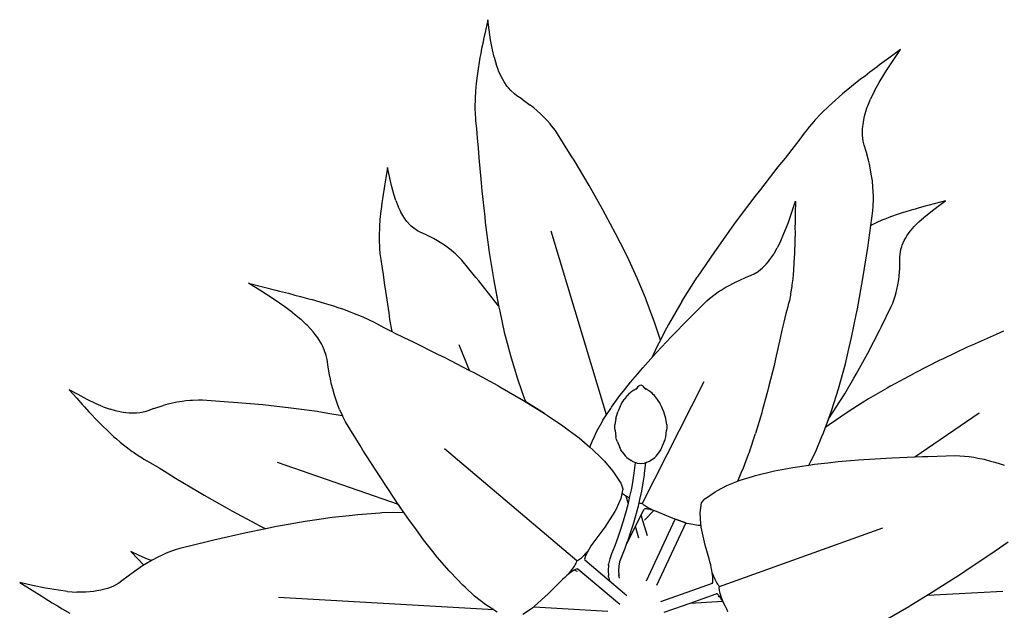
# Model space of a CAD drawing. Header units: metres. Extents: x 244.4 to 340.3, y -4.1 to 64.3.
# Drawn here: x 251.38 to 252.014, y 56.129 to 56.51 of the extents above; entities that cross this region are included whole.
import ezdxf

# ---------------------------------------------------------------- set-up
doc = ezdxf.new("R2010")
doc.units = ezdxf.units.M
doc.layers.add('Edges', color=7, linetype='Continuous')

msp = doc.modelspace()

# ---------------------------------------------------------------- linework, layer by layer
at = {"layer": 'Edges'}
for p, q in [((251.68188, 56.50962), (251.68034, 56.50248)), ((251.6827, 56.50319), (251.68188, 56.50962)), ((251.68034, 56.50248), (251.67909, 56.49702)), ((251.68363, 56.49669), (251.6827, 56.50319)), ((251.67879, 56.49524), (251.67783, 56.49103)), ((251.67909, 56.49702), (251.67879, 56.49524)), ((251.68481, 56.49021), (251.68363, 56.49669)), ((251.67733, 56.48796), (251.67672, 56.48518)), ((251.67783, 56.49103), (251.67733, 56.48796)), ((251.68587, 56.48558), (251.68481, 56.49021)), ((251.68587, 56.48558), (251.68721, 56.48095)), ((251.94753, 56.49047), (251.93993, 56.48477)), ((251.94277, 56.48345), (251.94753, 56.49047)), ((251.67576, 56.47947), (251.67491, 56.47347)), ((251.67601, 56.48069), (251.67576, 56.47947)), ((251.67672, 56.48518), (251.67601, 56.48069)), ((251.68844, 56.47753), (251.68721, 56.48095)), ((251.93229, 56.47908), (251.9278, 56.47586)), ((251.93408, 56.48055), (251.93229, 56.47908)), ((251.93993, 56.48477), (251.93408, 56.48055)), ((251.9381, 56.47636), (251.94277, 56.48345)), ((251.67491, 56.47347), (251.6743, 56.46861)), ((251.68874, 56.47671), (251.68844, 56.47753)), ((251.69044, 56.47295), (251.68874, 56.47671)), ((251.69124, 56.47149), (251.69044, 56.47295)), ((251.92472, 56.47336), (251.9218, 56.47125)), ((251.9278, 56.47586), (251.92472, 56.47336)), ((251.93372, 56.46917), (251.9381, 56.47636)), ((251.67414, 56.46636), (251.67383, 56.46343)), ((251.6743, 56.46861), (251.67414, 56.46636)), ((251.69232, 56.4696), (251.69124, 56.47149)), ((251.69437, 56.46661), (251.69232, 56.4696)), ((251.69505, 56.46579), (251.69437, 56.46661)), ((251.91608, 56.46669), (251.91026, 56.46182)), ((251.91734, 56.46762), (251.91608, 56.46669)), ((251.9218, 56.47125), (251.91734, 56.46762)), ((251.93082, 56.46391), (251.93372, 56.46917)), ((251.67383, 56.46343), (251.67365, 56.45937)), ((251.69656, 56.46407), (251.69505, 56.46579)), ((251.6989, 56.46191), (251.69656, 56.46407)), ((251.70055, 56.46066), (251.6989, 56.46191)), ((251.704, 56.45841), (251.70055, 56.46066)), ((251.91026, 56.46182), (251.90564, 56.45787)), ((251.93082, 56.46391), (251.92821, 56.45846)), ((251.67357, 56.45838), (251.6735, 56.45356)), ((251.67365, 56.45937), (251.67357, 56.45838)), ((251.704, 56.45841), (251.7091, 56.4547)), ((251.71151, 56.45278), (251.7091, 56.4547)), ((251.90362, 56.45594), (251.90091, 56.45353)), ((251.90564, 56.45787), (251.90362, 56.45594)), ((251.92613, 56.45323), (251.92652, 56.45424)), ((251.92652, 56.45424), (251.92821, 56.45846)), ((251.6735, 56.45356), (251.67354, 56.45256)), ((251.67354, 56.45256), (251.67361, 56.44896)), ((251.67361, 56.44896), (251.67385, 56.44596)), ((251.71329, 56.45121), (251.71151, 56.45278)), ((251.71602, 56.44879), (251.71329, 56.45121)), ((251.71847, 56.44632), (251.71602, 56.44879)), ((251.8965, 56.44919), (251.89248, 56.44495)), ((251.89738, 56.45002), (251.8965, 56.44919)), ((251.90091, 56.45353), (251.89738, 56.45002)), ((251.92417, 56.44635), (251.92462, 56.44836)), ((251.92462, 56.44836), (251.92613, 56.45323)), ((251.67385, 56.44596), (251.67394, 56.44452)), ((251.67394, 56.44452), (251.67448, 56.43957)), ((251.7201, 56.44465), (251.71847, 56.44632)), ((251.72196, 56.44255), (251.7201, 56.44465)), ((251.7229, 56.44137), (251.72196, 56.44255)), ((251.72529, 56.43831), (251.7229, 56.44137)), ((251.8917, 56.44403), (251.88885, 56.4408)), ((251.89248, 56.44495), (251.8917, 56.44403)), ((251.92313, 56.43933), (251.92363, 56.44374)), ((251.92363, 56.44374), (251.92417, 56.44635)), ((251.67448, 56.43957), (251.67506, 56.4333)), ((251.72678, 56.43612), (251.72529, 56.43831)), ((251.73557, 56.42195), (251.72678, 56.43612)), ((251.88557, 56.43664), (251.88208, 56.43191)), ((251.88664, 56.43796), (251.88557, 56.43664)), ((251.88885, 56.4408), (251.88664, 56.43796)), ((251.9231, 56.43803), (251.92313, 56.43933)), ((251.92314, 56.43524), (251.9231, 56.43803)), ((251.9236, 56.43137), (251.92314, 56.43524)), ((251.67506, 56.4333), (251.67555, 56.42716)), ((251.88208, 56.43191), (251.87763, 56.42609)), ((251.92417, 56.42889), (251.9236, 56.43137)), ((251.92564, 56.42406), (251.92417, 56.42889)), ((251.67555, 56.42716), (251.67597, 56.42077)), ((251.87763, 56.42609), (251.87323, 56.42056)), ((251.92685, 56.41921), (251.92564, 56.42406)), ((251.67597, 56.42077), (251.6775, 56.40453)), ((251.73732, 56.41921), (251.73557, 56.42195)), ((251.74707, 56.40287), (251.73732, 56.41921)), ((251.87323, 56.42056), (251.86861, 56.41496)), ((251.92752, 56.41662), (251.92685, 56.41921)), ((251.92828, 56.41298), (251.92752, 56.41662)), ((251.61729, 56.41448), (251.61618, 56.40781)), ((251.61847, 56.40873), (251.61729, 56.41448)), ((251.86861, 56.41496), (251.85731, 56.40035)), ((251.92872, 56.41017), (251.92828, 56.41298)), ((251.92941, 56.40586), (251.92872, 56.41017)), ((251.61618, 56.40781), (251.61525, 56.40273)), ((251.61974, 56.40297), (251.61847, 56.40873)), ((251.62126, 56.39727), (251.61974, 56.40297)), ((251.6775, 56.40453), (251.67792, 56.39936)), ((251.9298, 56.40177), (251.92941, 56.40586)), ((251.61435, 56.39717), (251.61401, 56.39435)), ((251.61506, 56.40108), (251.61435, 56.39717)), ((251.61525, 56.40273), (251.61506, 56.40108)), ((251.62254, 56.39325), (251.62126, 56.39727)), ((251.67792, 56.39936), (251.67981, 56.38263)), ((251.75598, 56.38722), (251.74707, 56.40287)), ((251.85731, 56.40035), (251.85369, 56.39582)), ((251.93004, 56.39905), (251.9298, 56.40177)), ((251.93016, 56.39578), (251.93004, 56.39905)), ((251.61356, 56.39178), (251.6131, 56.38766)), ((251.61401, 56.39435), (251.61356, 56.39178)), ((251.62254, 56.39325), (251.6241, 56.38927)), ((251.85369, 56.39582), (251.84246, 56.38074)), ((251.87754, 56.3857), (251.87992, 56.39274)), ((251.87992, 56.39274), (251.87974, 56.38458)), ((251.93004, 56.38957), (251.93014, 56.39402)), ((251.93014, 56.39402), (251.93016, 56.39578)), ((251.97008, 56.39123), (251.96506, 56.39001)), ((251.97662, 56.39294), (251.97008, 56.39123)), ((251.97186, 56.38952), (251.97662, 56.39294)), ((251.61291, 56.38653), (251.61239, 56.38107)), ((251.6131, 56.38766), (251.61291, 56.38653)), ((251.62549, 56.38636), (251.6241, 56.38927)), ((251.62583, 56.38567), (251.62549, 56.38636)), ((251.62768, 56.38253), (251.62583, 56.38567)), ((251.75764, 56.38406), (251.75598, 56.38722)), ((251.7641, 56.37206), (251.75764, 56.38406)), ((251.87511, 56.37875), (251.87754, 56.3857)), ((251.87974, 56.38458), (251.87973, 56.37845)), ((251.92843, 56.37724), (251.92975, 56.38657)), ((251.92975, 56.38657), (251.93004, 56.38957)), ((251.94933, 56.38553), (251.94412, 56.38377)), ((251.95043, 56.38582), (251.94933, 56.38553)), ((251.95438, 56.38708), (251.95043, 56.38582)), ((251.95691, 56.38772), (251.95438, 56.38708)), ((251.95962, 56.38857), (251.95691, 56.38772)), ((251.96348, 56.38951), (251.95962, 56.38857)), ((251.96254, 56.3823), (251.96712, 56.38601)), ((251.96506, 56.39001), (251.96348, 56.38951)), ((251.96712, 56.38601), (251.97186, 56.38952)), ((251.61239, 56.38107), (251.61203, 56.37666)), ((251.62854, 56.38132), (251.62768, 56.38253)), ((251.62969, 56.37977), (251.62854, 56.38132)), ((251.63186, 56.37738), (251.62969, 56.37977)), ((251.67981, 56.38263), (251.68018, 56.37908)), ((251.68018, 56.37908), (251.68254, 56.36153)), ((251.84246, 56.38074), (251.84006, 56.37762)), ((251.87251, 56.37201), (251.87511, 56.37875)), ((251.87973, 56.37845), (251.87961, 56.37647)), ((251.93149, 56.37875), (251.92843, 56.37724)), ((251.93231, 56.37908), (251.93149, 56.37875)), ((251.93561, 56.38058), (251.93231, 56.37908)), ((251.93808, 56.38152), (251.93561, 56.38058)), ((251.93995, 56.3823), (251.93808, 56.38152)), ((251.94412, 56.38377), (251.93995, 56.3823)), ((251.95939, 56.37948), (251.95639, 56.37644)), ((251.95939, 56.37948), (251.96254, 56.3823)), ((251.61199, 56.37463), (251.61183, 56.37199)), ((251.61183, 56.37199), (251.61185, 56.36837)), ((251.61203, 56.37666), (251.61199, 56.37463)), ((251.63256, 56.37673), (251.63186, 56.37738)), ((251.63413, 56.3754), (251.63256, 56.37673)), ((251.63653, 56.37378), (251.63413, 56.3754)), ((251.63821, 56.37289), (251.63653, 56.37378)), ((251.64171, 56.37134), (251.63821, 56.37289)), ((251.64507, 56.36964), (251.64171, 56.37134)), ((251.75818, 56.25523), (251.72268, 56.37357)), ((251.76722, 56.36574), (251.7641, 56.37206)), ((251.84006, 56.37762), (251.82877, 56.36176)), ((251.87049, 56.36733), (251.87251, 56.37201)), ((251.87964, 56.37182), (251.87947, 56.36847)), ((251.87961, 56.37647), (251.87964, 56.37182)), ((251.92709, 56.36781), (251.92843, 56.37724)), ((251.9517, 56.37041), (251.95381, 56.37339)), ((251.95381, 56.37339), (251.9543, 56.37398)), ((251.9543, 56.37398), (251.95639, 56.37644)), ((251.61185, 56.36837), (251.61182, 56.36748)), ((251.61182, 56.36748), (251.61198, 56.3632)), ((251.64688, 56.36873), (251.64507, 56.36964)), ((251.64933, 56.36734), (251.64688, 56.36873)), ((251.65115, 56.36619), (251.64933, 56.36734)), ((251.65394, 56.36442), (251.65115, 56.36619)), ((251.77144, 56.35738), (251.76722, 56.36574)), ((251.87049, 56.36733), (251.86823, 56.36278)), ((251.8795, 56.36547), (251.87927, 56.36066)), ((251.87947, 56.36847), (251.8795, 56.36547)), ((251.92665, 56.36418), (251.92709, 56.36781)), ((251.9487, 56.3645), (251.95001, 56.36745)), ((251.95001, 56.36745), (251.95095, 56.36914)), ((251.95095, 56.36914), (251.9517, 56.37041)), ((251.61198, 56.3632), (251.61206, 56.36232)), ((251.61206, 56.36232), (251.6123, 56.35916)), ((251.6123, 56.35916), (251.61268, 56.35655)), ((251.65644, 56.36259), (251.65394, 56.36442)), ((251.65811, 56.36134), (251.65644, 56.36259)), ((251.66002, 56.35975), (251.65811, 56.36134)), ((251.661, 56.35885), (251.66002, 56.35975)), ((251.66346, 56.35651), (251.661, 56.35885)), ((251.68254, 56.36153), (251.68275, 56.35987)), ((251.68275, 56.35987), (251.68565, 56.34171)), ((251.8277, 56.3603), (251.81659, 56.34381)), ((251.82877, 56.36176), (251.8277, 56.3603)), ((251.86351, 56.35522), (251.86588, 56.3587)), ((251.86588, 56.3587), (251.86633, 56.35947)), ((251.86633, 56.35947), (251.86823, 56.36278)), ((251.87928, 56.35936), (251.87893, 56.35308)), ((251.87927, 56.36066), (251.87928, 56.35936)), ((251.92333, 56.3431), (251.92665, 56.36418)), ((251.9472, 56.35686), (251.94733, 56.35877)), ((251.94733, 56.35877), (251.94783, 56.36162)), ((251.94783, 56.36162), (251.9484, 56.36359)), ((251.9484, 56.36359), (251.9487, 56.3645)), ((251.61268, 56.35655), (251.61283, 56.3553)), ((251.61283, 56.3553), (251.61358, 56.35101)), ((251.66501, 56.3548), (251.66346, 56.35651)), ((251.67419, 56.34367), (251.66501, 56.3548)), ((251.77578, 56.3479), (251.77144, 56.35738)), ((251.86105, 56.35223), (251.86245, 56.35389)), ((251.86245, 56.35389), (251.86351, 56.35522)), ((251.87893, 56.35308), (251.87863, 56.3481)), ((251.94703, 56.34928), (251.94721, 56.35304)), ((251.94721, 56.35304), (251.9472, 56.35686)), ((251.61358, 56.35101), (251.61442, 56.34561)), ((251.77801, 56.34314), (251.77578, 56.3479)), ((251.85329, 56.34596), (251.85593, 56.34761)), ((251.85593, 56.34761), (251.8577, 56.34898)), ((251.8577, 56.34898), (251.85851, 56.34966)), ((251.85851, 56.34966), (251.86105, 56.35223)), ((251.87863, 56.3481), (251.87837, 56.34582)), ((251.94668, 56.34445), (251.94694, 56.34725)), ((251.94694, 56.34725), (251.94703, 56.34928)), ((251.53572, 56.335), (251.52771, 56.34)), ((251.52771, 56.34), (251.53774, 56.33739)), ((251.61442, 56.34561), (251.61516, 56.34033)), ((251.61516, 56.34033), (251.61583, 56.33484)), ((251.67602, 56.34153), (251.67419, 56.34367)), ((251.68621, 56.3287), (251.67602, 56.34153)), ((251.68565, 56.34171), (251.68886, 56.32465)), ((251.68565, 56.34171), (251.68872, 56.3254)), ((251.78328, 56.33056), (251.77801, 56.34314)), ((251.80675, 56.3282), (251.81659, 56.34381)), ((251.83765, 56.33882), (251.8396, 56.33989)), ((251.8396, 56.33989), (251.84222, 56.34118)), ((251.84222, 56.34118), (251.84414, 56.34201)), ((251.84414, 56.34201), (251.84774, 56.34363)), ((251.84774, 56.34363), (251.85146, 56.34508)), ((251.85146, 56.34508), (251.85329, 56.34596)), ((251.87815, 56.34288), (251.87762, 56.33887)), ((251.87837, 56.34582), (251.87815, 56.34288)), ((251.91985, 56.32352), (251.92333, 56.3431)), ((251.94589, 56.33905), (251.94637, 56.34232)), ((251.94637, 56.34232), (251.94668, 56.34445)), ((251.54359, 56.32997), (251.53572, 56.335)), ((251.53774, 56.33739), (251.54532, 56.33559)), ((251.54532, 56.33559), (251.54773, 56.33487)), ((251.54773, 56.33487), (251.55348, 56.33355)), ((251.55348, 56.33355), (251.55757, 56.33236)), ((251.61583, 56.33484), (251.61798, 56.32096)), ((251.82818, 56.33302), (251.83022, 56.33444)), ((251.83022, 56.33444), (251.83199, 56.33554)), ((251.83199, 56.33554), (251.83468, 56.33722)), ((251.83468, 56.33722), (251.83765, 56.33882)), ((251.87753, 56.33791), (251.87681, 56.33327)), ((251.87762, 56.33887), (251.87753, 56.33791)), ((251.94411, 56.33159), (251.94479, 56.33399)), ((251.94479, 56.33399), (251.94524, 56.33601)), ((251.94524, 56.33601), (251.94589, 56.33905)), ((251.55117, 56.32478), (251.54359, 56.32997)), ((251.55757, 56.33236), (251.5613, 56.33151)), ((251.5613, 56.33151), (251.56717, 56.32982)), ((251.56717, 56.32982), (251.56878, 56.32945)), ((251.56878, 56.32945), (251.57644, 56.32719)), ((251.57644, 56.32719), (251.58251, 56.32536)), ((251.68872, 56.3254), (251.68621, 56.3287)), ((251.7838, 56.32934), (251.78328, 56.33056)), ((251.78878, 56.3161), (251.7838, 56.32934)), ((251.80675, 56.3282), (251.80532, 56.3257)), ((251.81293, 56.31869), (251.82286, 56.32865)), ((251.82286, 56.32865), (251.82452, 56.33016)), ((251.82452, 56.33016), (251.82818, 56.33302)), ((251.87599, 56.32896), (251.87529, 56.3262)), ((251.87661, 56.33232), (251.87599, 56.32896)), ((251.87681, 56.33327), (251.87661, 56.33232)), ((251.94163, 56.32502), (251.94256, 56.32712)), ((251.94256, 56.32712), (251.94369, 56.33033)), ((251.94369, 56.33033), (251.94411, 56.33159)), ((251.55636, 56.32093), (251.55117, 56.32478)), ((251.55636, 56.32093), (251.56133, 56.3168)), ((251.58251, 56.32536), (251.58525, 56.32437)), ((251.58525, 56.32437), (251.58881, 56.32325)), ((251.58881, 56.32325), (251.59362, 56.32142)), ((251.59362, 56.32142), (251.59478, 56.32103)), ((251.59478, 56.32103), (251.60031, 56.31879)), ((251.61798, 56.32096), (251.6186, 56.31655)), ((251.68886, 56.32465), (251.68945, 56.322)), ((251.68945, 56.322), (251.69242, 56.30856)), ((251.80532, 56.3257), (251.79812, 56.31332)), ((251.875, 56.3249), (251.87379, 56.32049)), ((251.87529, 56.3262), (251.875, 56.3249)), ((251.91901, 56.31968), (251.91985, 56.32352)), ((251.93522, 56.31209), (251.94163, 56.32502)), ((251.56486, 56.31349), (251.56133, 56.3168)), ((251.60031, 56.31879), (251.60142, 56.31826)), ((251.60142, 56.31826), (251.60539, 56.31651)), ((251.60539, 56.31651), (251.6086, 56.31484)), ((251.6086, 56.31484), (251.61012, 56.3141)), ((251.6186, 56.31655), (251.61996, 56.30885)), ((251.78955, 56.31374), (251.78878, 56.3161)), ((251.80014, 56.30571), (251.811, 56.31685)), ((251.811, 56.31685), (251.81293, 56.31869)), ((251.87241, 56.31503), (251.87123, 56.30983)), ((251.87379, 56.32049), (251.87241, 56.31503)), ((251.91609, 56.30516), (251.91901, 56.31968)), ((251.56568, 56.31271), (251.56486, 56.31349)), ((251.56928, 56.30875), (251.56568, 56.31271)), ((251.57062, 56.30706), (251.56928, 56.30875)), ((251.61012, 56.3141), (251.61522, 56.31131)), ((251.61522, 56.31131), (251.61996, 56.30885)), ((251.61996, 56.30885), (251.62156, 56.30801)), ((251.62156, 56.30801), (251.62764, 56.30504)), ((251.69242, 56.30856), (251.69369, 56.30368)), ((251.79293, 56.30344), (251.78955, 56.31374)), ((251.79569, 56.30868), (251.79293, 56.30344)), ((251.79812, 56.31332), (251.79569, 56.30868)), ((251.87123, 56.30983), (251.87016, 56.30456)), ((251.92646, 56.295), (251.93402, 56.30955)), ((251.93402, 56.30955), (251.93522, 56.31209)), ((252.01393, 56.30903), (252.00913, 56.30705)), ((251.57227, 56.30484), (251.57062, 56.30706)), ((251.5747, 56.30095), (251.57227, 56.30484)), ((251.62764, 56.30504), (251.63384, 56.30218)), ((251.63384, 56.30218), (251.64936, 56.29439)), ((251.69369, 56.30368), (251.69635, 56.29342)), ((251.79038, 56.29539), (251.80014, 56.30571)), ((251.79293, 56.30344), (251.79067, 56.29913)), ((251.87016, 56.30456), (251.867, 56.29126)), ((251.91427, 56.29775), (251.91609, 56.30516)), ((252.00913, 56.30705), (251.99377, 56.30016)), ((251.5753, 56.29975), (251.5747, 56.30095)), ((251.57648, 56.29717), (251.5753, 56.29975)), ((251.57774, 56.29342), (251.57648, 56.29717)), ((251.67006, 56.28384), (251.66342, 56.30025)), ((251.79067, 56.29913), (251.78733, 56.29194)), ((251.78855, 56.29327), (251.79038, 56.29539)), ((251.91203, 56.28801), (251.91427, 56.29775)), ((251.99049, 56.29873), (251.97449, 56.29114)), ((251.99377, 56.30016), (251.99049, 56.29873)), ((251.5783, 56.2909), (251.57774, 56.29342)), ((251.57901, 56.28588), (251.5783, 56.2909)), ((251.64936, 56.29439), (251.6542, 56.29209)), ((251.6542, 56.29209), (251.66959, 56.28407)), ((251.69635, 56.29342), (251.70064, 56.2792)), ((251.78159, 56.28563), (251.78855, 56.29327)), ((251.867, 56.29126), (251.86612, 56.28713)), ((251.91906, 56.28149), (251.92646, 56.295)), ((251.97298, 56.29044), (251.95656, 56.28216)), ((251.97449, 56.29114), (251.97298, 56.29044)), ((251.57996, 56.28095), (251.57901, 56.28588)), ((251.66959, 56.28407), (251.67006, 56.28384)), ((251.67006, 56.28384), (251.67278, 56.28249)), ((251.77821, 56.28154), (251.78159, 56.28563)), ((251.86612, 56.28713), (251.86276, 56.27389)), ((251.90906, 56.27733), (251.91203, 56.28801)), ((251.58043, 56.27834), (251.57996, 56.28095)), ((251.58125, 56.27473), (251.58043, 56.27834)), ((251.67278, 56.28249), (251.68822, 56.27406)), ((251.70064, 56.2792), (251.70378, 56.27022)), ((251.76915, 56.27049), (251.77376, 56.27641)), ((251.77376, 56.27641), (251.77821, 56.28154)), ((251.78131, 56.19833), (251.8211, 56.27676)), ((251.90765, 56.27202), (251.90906, 56.27733)), ((251.91167, 56.26887), (251.91749, 56.27888)), ((251.91749, 56.27888), (251.91906, 56.28149)), ((251.94128, 56.27392), (251.95656, 56.28216)), ((251.41797, 56.26829), (251.41228, 56.2714)), ((251.41228, 56.2714), (251.41716, 56.26596)), ((251.582, 56.272), (251.58125, 56.27473)), ((251.58311, 56.26787), (251.582, 56.272)), ((251.68822, 56.27406), (251.68964, 56.27332)), ((251.68964, 56.27332), (251.70483, 56.26455)), ((251.70378, 56.27022), (251.70531, 56.2659)), ((251.76687, 56.26769), (251.76915, 56.27049)), ((251.77579, 56.27122), (251.7739, 56.26981)), ((251.77579, 56.27122), (251.77641, 56.27161)), ((251.77641, 56.27161), (251.77709, 56.27191)), ((251.77703, 56.27169), (251.77754, 56.27212)), ((251.77709, 56.27191), (251.77754, 56.27212)), ((251.77754, 56.27212), (251.77756, 56.27213)), ((251.77756, 56.27213), (251.7776, 56.27217)), ((251.7776, 56.27217), (251.77812, 56.27271)), ((251.77773, 56.27222), (251.7776, 56.27217)), ((251.77773, 56.27222), (251.77762, 56.27208)), ((251.77777, 56.27227), (251.77773, 56.27222)), ((251.77812, 56.27271), (251.77777, 56.27227)), ((251.778, 56.27242), (251.77777, 56.27227)), ((251.77812, 56.27271), (251.77819, 56.2728)), ((251.77819, 56.2728), (251.77869, 56.27356)), ((251.77858, 56.2733), (251.77819, 56.2728)), ((251.77869, 56.27356), (251.779, 56.27395)), ((251.779, 56.27395), (251.77939, 56.27424)), ((251.77939, 56.27424), (251.77985, 56.27443)), ((251.77985, 56.27443), (251.78034, 56.27449)), ((251.78034, 56.27449), (251.78084, 56.27443)), ((251.78084, 56.27443), (251.7813, 56.27424)), ((251.7813, 56.27424), (251.78169, 56.27395)), ((251.78169, 56.27395), (251.782, 56.27356)), ((251.7825, 56.2728), (251.782, 56.27356)), ((251.78257, 56.27271), (251.7825, 56.2728)), ((251.78309, 56.27217), (251.78257, 56.27271)), ((251.78292, 56.27227), (251.78257, 56.27271)), ((251.78292, 56.27227), (251.78269, 56.27242)), ((251.78296, 56.27222), (251.78292, 56.27227)), ((251.78307, 56.27208), (251.78296, 56.27222)), ((251.78309, 56.27217), (251.78296, 56.27222)), ((251.78313, 56.27213), (251.78309, 56.27217)), ((251.78315, 56.27212), (251.78313, 56.27213)), ((251.7836, 56.27191), (251.78315, 56.27212)), ((251.78366, 56.27169), (251.78315, 56.27212)), ((251.78428, 56.27161), (251.7836, 56.27191)), ((251.7849, 56.27122), (251.78428, 56.27161)), ((251.78679, 56.26981), (251.7849, 56.27122)), ((251.86213, 56.27116), (251.85847, 56.2578)), ((251.86276, 56.27389), (251.86213, 56.27116)), ((251.90335, 56.25848), (251.90765, 56.27202)), ((251.93893, 56.27254), (251.92704, 56.26563)), ((251.94128, 56.27392), (251.93893, 56.27254)), ((251.41716, 56.26596), (251.42085, 56.26175)), ((251.42378, 56.26524), (251.41797, 56.26829)), ((251.42972, 56.26239), (251.42378, 56.26524)), ((251.48501, 56.26393), (251.48158, 56.26339)), ((251.48732, 56.26426), (251.48501, 56.26393)), ((251.49011, 56.26454), (251.48732, 56.26426)), ((251.49162, 56.26461), (251.49011, 56.26454)), ((251.4955, 56.26475), (251.49162, 56.26461)), ((251.49815, 56.26467), (251.4955, 56.26475)), ((251.51478, 56.26348), (251.49815, 56.26467)), ((251.58441, 56.26405), (251.58311, 56.26787)), ((251.58525, 56.26155), (251.58441, 56.26405)), ((251.70483, 56.26455), (251.71829, 56.25621)), ((251.70531, 56.2659), (251.70619, 56.2637)), ((251.71829, 56.25621), (251.70619, 56.2637)), ((251.76143, 56.26013), (251.76687, 56.26769)), ((251.76819, 56.26305), (251.76889, 56.26413)), ((251.76889, 56.26413), (251.76966, 56.26516)), ((251.77162, 56.26765), (251.76966, 56.26516)), ((251.77162, 56.26765), (251.77232, 56.26844)), ((251.77232, 56.26844), (251.77307, 56.26916)), ((251.77307, 56.26916), (251.7739, 56.26981)), ((251.78761, 56.26916), (251.78679, 56.26981)), ((251.78837, 56.26844), (251.78761, 56.26916)), ((251.78907, 56.26765), (251.78837, 56.26844)), ((251.79103, 56.26516), (251.78907, 56.26765)), ((251.7918, 56.26413), (251.79103, 56.26516)), ((251.7925, 56.26305), (251.7918, 56.26413)), ((251.90427, 56.25712), (251.90845, 56.26384)), ((251.90845, 56.26384), (251.91167, 56.26887)), ((251.92704, 56.26563), (251.92278, 56.26293)), ((251.42085, 56.26175), (251.42212, 56.26047)), ((251.42212, 56.26047), (251.42497, 56.25722)), ((251.43409, 56.26053), (251.42972, 56.26239)), ((251.43409, 56.26053), (251.43862, 56.25891)), ((251.44212, 56.2579), (251.43862, 56.25891)), ((251.44296, 56.25766), (251.44212, 56.2579)), ((251.447, 56.25683), (251.44296, 56.25766)), ((251.46289, 56.25782), (251.46091, 56.2572)), ((251.46674, 56.25929), (251.46289, 56.25782)), ((251.46674, 56.25929), (251.47273, 56.26125)), ((251.4757, 56.26207), (251.47273, 56.26125)), ((251.47801, 56.26259), (251.4757, 56.26207)), ((251.48158, 56.26339), (251.47801, 56.26259)), ((251.51803, 56.2633), (251.51478, 56.26348)), ((251.53698, 56.26161), (251.51803, 56.2633)), ((251.55488, 56.25965), (251.53698, 56.26161)), ((251.55841, 56.25914), (251.55488, 56.25965)), ((251.57192, 56.25734), (251.55841, 56.25914)), ((251.57887, 56.25616), (251.57192, 56.25734)), ((251.58641, 56.25861), (251.58525, 56.26155)), ((251.58641, 56.25861), (251.58822, 56.25466)), ((251.75597, 56.25182), (251.76092, 56.25944)), ((251.76092, 56.25944), (251.76143, 56.26013)), ((251.76704, 56.26074), (251.76551, 56.25713)), ((251.76704, 56.26074), (251.76758, 56.26192)), ((251.76758, 56.26192), (251.76819, 56.26305)), ((251.79311, 56.26192), (251.7925, 56.26305)), ((251.79365, 56.26074), (251.79311, 56.26192)), ((251.79518, 56.25713), (251.79365, 56.26074)), ((251.85847, 56.2578), (251.85816, 56.25658)), ((251.90295, 56.25718), (251.90335, 56.25848)), ((251.92278, 56.26293), (251.91381, 56.25729)), ((251.42497, 56.25722), (251.42715, 56.25501)), ((251.42715, 56.25501), (251.42905, 56.25289)), ((251.42905, 56.25289), (251.43227, 56.24968)), ((251.44865, 56.25662), (251.447, 56.25683)), ((251.45082, 56.25638), (251.44865, 56.25662)), ((251.45445, 56.2563), (251.45082, 56.25638)), ((251.4555, 56.25636), (251.45445, 56.2563)), ((251.45778, 56.25658), (251.4555, 56.25636)), ((251.46091, 56.2572), (251.45778, 56.25658)), ((251.58812, 56.25468), (251.57887, 56.25616)), ((251.58822, 56.25466), (251.58812, 56.25468)), ((251.58887, 56.25324), (251.58822, 56.25466)), ((251.59026, 56.25075), (251.58887, 56.25324)), ((251.71829, 56.25621), (251.72033, 56.25481)), ((251.72033, 56.25481), (251.73019, 56.24816)), ((251.75519, 56.25043), (251.75597, 56.25182)), ((251.76426, 56.25301), (251.76369, 56.2488)), ((251.76426, 56.25301), (251.76458, 56.25441)), ((251.76458, 56.25441), (251.765, 56.25578)), ((251.765, 56.25578), (251.76551, 56.25713)), ((251.79569, 56.25578), (251.79518, 56.25713)), ((251.79611, 56.25441), (251.79569, 56.25578)), ((251.79643, 56.25301), (251.79611, 56.25441)), ((251.797, 56.2488), (251.79643, 56.25301)), ((251.85816, 56.25658), (251.85419, 56.24335)), ((251.89799, 56.24365), (251.90295, 56.25718)), ((251.89927, 56.24714), (251.9014, 56.25296)), ((251.9014, 56.25296), (251.90295, 56.25718)), ((251.9014, 56.25296), (251.90427, 56.25712)), ((251.91381, 56.25729), (251.90157, 56.24887)), ((251.9568, 56.22824), (251.99817, 56.25657)), ((251.43227, 56.24968), (251.43312, 56.24876)), ((251.43312, 56.24876), (251.43748, 56.24456)), ((251.59966, 56.23558), (251.59026, 56.25075)), ((251.73019, 56.24816), (251.73366, 56.24554)), ((251.73366, 56.24554), (251.74058, 56.24038)), ((251.75044, 56.24141), (251.75198, 56.24473)), ((251.75198, 56.24473), (251.75519, 56.25043)), ((251.76361, 56.24704), (251.76369, 56.2488)), ((251.76376, 56.24528), (251.76361, 56.24704)), ((251.76376, 56.24528), (251.76432, 56.2411)), ((251.79637, 56.2411), (251.79693, 56.24528)), ((251.79708, 56.24704), (251.79693, 56.24528)), ((251.797, 56.2488), (251.79708, 56.24704)), ((251.90157, 56.24887), (251.89927, 56.24714)), ((251.43748, 56.24456), (251.44105, 56.24121)), ((251.44105, 56.24121), (251.44278, 56.23976)), ((251.44278, 56.23976), (251.44498, 56.23779)), ((251.74058, 56.24038), (251.74761, 56.23439)), ((251.7489, 56.23805), (251.75044, 56.24141)), ((251.76467, 56.23943), (251.76432, 56.2411)), ((251.76523, 56.23783), (251.76467, 56.23943)), ((251.79546, 56.23783), (251.79602, 56.23943)), ((251.79602, 56.23943), (251.79637, 56.2411)), ((251.85024, 56.23152), (251.85419, 56.24335)), ((251.89273, 56.23133), (251.89699, 56.24132)), ((251.89699, 56.24132), (251.89799, 56.24365)), ((251.44498, 56.23779), (251.44816, 56.23526)), ((251.44816, 56.23526), (251.44892, 56.23463)), ((251.44892, 56.23463), (251.45278, 56.23174)), ((251.60137, 56.23264), (251.59966, 56.23558)), ((251.61197, 56.21597), (251.60137, 56.23264)), ((251.73918, 56.16132), (251.65387, 56.23341)), ((251.74761, 56.23439), (251.7489, 56.23805)), ((251.74761, 56.23439), (251.74947, 56.23281)), ((251.74947, 56.23281), (251.75464, 56.22773)), ((251.76523, 56.23783), (251.76679, 56.23415)), ((251.76748, 56.23279), (251.76679, 56.23415)), ((251.76836, 56.23155), (251.76748, 56.23279)), ((251.79233, 56.23155), (251.79321, 56.23279)), ((251.79321, 56.23279), (251.79389, 56.23415)), ((251.79389, 56.23415), (251.79546, 56.23783)), ((251.45278, 56.23174), (251.45361, 56.23118)), ((251.45361, 56.23118), (251.45657, 56.22913)), ((251.45657, 56.22913), (251.45914, 56.22757)), ((251.45914, 56.22757), (251.46036, 56.2268)), ((251.46036, 56.2268), (251.46468, 56.22432)), ((251.75464, 56.22773), (251.75691, 56.22545)), ((251.76836, 56.23155), (251.77056, 56.22875)), ((251.77142, 56.22787), (251.77056, 56.22875)), ((251.77142, 56.22787), (251.77404, 56.22592)), ((251.77476, 56.22542), (251.77404, 56.22592)), ((251.78593, 56.22542), (251.78665, 56.22592)), ((251.78665, 56.22592), (251.78926, 56.22787)), ((251.78926, 56.22787), (251.79013, 56.22875)), ((251.79013, 56.22875), (251.79233, 56.23155)), ((251.84953, 56.22971), (251.84623, 56.22095)), ((251.85024, 56.23152), (251.84953, 56.22971)), ((251.88854, 56.22296), (251.89002, 56.2259)), ((251.89002, 56.2259), (251.89273, 56.23133)), ((251.90737, 56.22521), (251.92045, 56.22622)), ((251.92045, 56.22622), (251.92399, 56.22657)), ((251.92399, 56.22657), (251.942, 56.22761)), ((251.942, 56.22761), (251.9568, 56.22824)), ((251.9568, 56.22824), (251.96174, 56.22845)), ((251.96174, 56.22845), (251.96513, 56.22847)), ((251.96513, 56.22847), (251.98298, 56.22903)), ((251.98298, 56.22903), (251.98583, 56.22898)), ((251.98583, 56.22898), (251.99171, 56.22843)), ((251.99171, 56.22843), (251.99483, 56.22797)), ((251.99483, 56.22797), (251.99742, 56.22744)), ((251.99742, 56.22744), (252.00137, 56.22666)), ((252.00137, 56.22666), (252.00551, 56.22555)), ((251.46468, 56.22432), (251.4701, 56.22112)), ((251.4701, 56.22112), (251.47536, 56.21792)), ((251.62426, 56.19756), (251.54641, 56.22467)), ((251.75691, 56.22545), (251.7622, 56.21919)), ((251.77476, 56.22542), (251.77667, 56.22465)), ((251.77651, 56.22292), (251.77586, 56.21763)), ((251.77667, 56.22465), (251.77651, 56.22292)), ((251.77669, 56.22485), (251.77667, 56.22465)), ((251.77667, 56.22465), (251.77745, 56.22433)), ((251.77788, 56.22419), (251.77745, 56.22433)), ((251.77788, 56.22419), (251.78034, 56.22387)), ((251.78034, 56.22387), (251.78281, 56.22419)), ((251.78318, 56.22286), (251.78253, 56.21756)), ((251.78281, 56.22419), (251.78324, 56.22433)), ((251.78332, 56.22436), (251.78318, 56.22286)), ((251.78324, 56.22433), (251.78593, 56.22542)), ((251.84623, 56.22095), (251.84484, 56.21781)), ((251.86652, 56.2192), (251.87814, 56.22145)), ((251.87814, 56.22145), (251.88268, 56.22205)), ((251.88268, 56.22205), (251.88854, 56.22296)), ((251.88854, 56.22296), (251.8921, 56.22351)), ((251.8921, 56.22351), (251.90068, 56.22438)), ((251.90068, 56.22438), (251.90737, 56.22521)), ((252.00551, 56.22555), (252.00825, 56.22484)), ((252.00825, 56.22484), (252.01178, 56.22375)), ((252.01178, 56.22375), (252.01428, 56.22284)), ((251.47536, 56.21792), (251.48078, 56.21451)), ((251.48078, 56.21451), (251.49484, 56.20623)), ((251.62187, 56.2009), (251.61197, 56.21597)), ((251.7622, 56.21919), (251.76328, 56.21772)), ((251.76328, 56.21772), (251.76745, 56.21131)), ((251.77518, 56.21319), (251.77424, 56.20791)), ((251.77586, 56.21763), (251.77518, 56.21319)), ((251.78241, 56.21672), (251.78162, 56.21142)), ((251.78253, 56.21756), (251.78241, 56.21672)), ((251.84006, 56.21147), (251.84438, 56.21319)), ((251.84484, 56.21781), (251.84251, 56.21245)), ((251.84438, 56.21319), (251.85231, 56.21567)), ((251.85231, 56.21567), (251.85424, 56.21628)), ((251.85424, 56.21628), (251.86545, 56.21901)), ((251.86545, 56.21901), (251.86652, 56.2192)), ((251.76745, 56.21131), (251.76768, 56.2108)), ((251.76768, 56.2108), (251.76875, 56.2077)), ((251.76875, 56.2077), (251.76811, 56.20471)), ((251.77424, 56.20791), (251.77315, 56.20264)), ((251.78162, 56.21142), (251.78067, 56.20613)), ((251.82822, 56.2058), (251.82979, 56.20666)), ((251.82979, 56.20666), (251.83571, 56.2097)), ((251.83571, 56.2097), (251.84006, 56.21147)), ((251.49484, 56.20623), (251.49927, 56.20354)), ((251.49927, 56.20354), (251.51394, 56.19526)), ((251.62395, 56.19801), (251.62187, 56.2009)), ((251.76741, 56.20145), (251.76436, 56.19465)), ((251.76811, 56.20471), (251.76741, 56.20145)), ((251.76921, 56.20403), (251.76811, 56.20471)), ((251.77049, 56.20321), (251.76921, 56.20403)), ((251.7717, 56.2024), (251.77049, 56.20321)), ((251.77227, 56.19852), (251.77095, 56.2029)), ((251.7728, 56.20162), (251.7717, 56.2024)), ((251.77315, 56.20264), (251.77191, 56.19736)), ((251.7729, 56.20155), (251.7728, 56.20162)), ((251.77297, 56.2015), (251.7729, 56.20155)), ((251.77322, 56.20131), (251.77309, 56.20141)), ((251.77958, 56.20084), (251.7791, 56.19867)), ((251.78067, 56.20613), (251.77958, 56.20084)), ((251.8195, 56.19858), (251.82159, 56.20111)), ((251.82159, 56.20111), (251.82198, 56.20152)), ((251.82198, 56.20152), (251.82822, 56.2058)), ((251.51394, 56.19526), (251.51703, 56.19347)), ((251.63136, 56.18718), (251.62395, 56.19801)), ((251.62771, 56.19251), (251.62426, 56.19756)), ((251.76436, 56.19465), (251.7635, 56.193)), ((251.77191, 56.19736), (251.77053, 56.19209)), ((251.77127, 56.17237), (251.78249, 56.19446)), ((251.77834, 56.19555), (251.77695, 56.19026)), ((251.7791, 56.19867), (251.77834, 56.19555)), ((251.77869, 56.19658), (251.77871, 56.19653)), ((251.77894, 56.19873), (251.7791, 56.19867)), ((251.7791, 56.19867), (251.77969, 56.19851)), ((251.77969, 56.19851), (251.78021, 56.19839)), ((251.78021, 56.19839), (251.78065, 56.19832)), ((251.78065, 56.19832), (251.78102, 56.1983)), ((251.78102, 56.1983), (251.78131, 56.19833)), ((251.78136, 56.19813), (251.78131, 56.19833)), ((251.78153, 56.19787), (251.78136, 56.19813)), ((251.78181, 56.19756), (251.78153, 56.19787)), ((251.78221, 56.19721), (251.78181, 56.19756)), ((251.78271, 56.19683), (251.78221, 56.19721)), ((251.78249, 56.19446), (251.78258, 56.19454)), ((251.78295, 56.19471), (251.78258, 56.19454)), ((251.78329, 56.19642), (251.78271, 56.19683)), ((251.78345, 56.19477), (251.78295, 56.19471)), ((251.78396, 56.19598), (251.78329, 56.19642)), ((251.7841, 56.19475), (251.78345, 56.19477)), ((251.78469, 56.19554), (251.78396, 56.19598)), ((251.78488, 56.19465), (251.7841, 56.19475)), ((251.78547, 56.1951), (251.78469, 56.19554)), ((251.78578, 56.19447), (251.78488, 56.19465)), ((251.78628, 56.19467), (251.78547, 56.1951)), ((251.7868, 56.19421), (251.78578, 56.19447)), ((251.78711, 56.19426), (251.78628, 56.19467)), ((251.78793, 56.19388), (251.7868, 56.19421)), ((251.78793, 56.19388), (251.78711, 56.19426)), ((251.81858, 56.19226), (251.8195, 56.19858)), ((251.51703, 56.19347), (251.53263, 56.1851)), ((251.57173, 56.18764), (251.56417, 56.18659)), ((251.58161, 56.18916), (251.57173, 56.18764)), ((251.59264, 56.19035), (251.58161, 56.18916)), ((251.59808, 56.19101), (251.59264, 56.19035)), ((251.61226, 56.19201), (251.59808, 56.19101)), ((251.61362, 56.19213), (251.61226, 56.19201)), ((251.62771, 56.19251), (251.61362, 56.19213)), ((251.7635, 56.193), (251.75714, 56.18308)), ((251.77053, 56.19209), (251.769, 56.18682)), ((251.77695, 56.19026), (251.77542, 56.18498)), ((251.7805, 56.19054), (251.78086, 56.18934)), ((251.78086, 56.18934), (251.78439, 56.17759)), ((251.78867, 56.19363), (251.78278, 56.1875)), ((251.78408, 56.14838), (251.80255, 56.18804)), ((251.78915, 56.19347), (251.78793, 56.19388)), ((251.79046, 56.19299), (251.78915, 56.19347)), ((251.79184, 56.19246), (251.79046, 56.19299)), ((251.80123, 56.18851), (251.79184, 56.19246)), ((251.80999, 56.18543), (251.80123, 56.18851)), ((251.80929, 56.18567), (251.80255, 56.18804)), ((251.81907, 56.18482), (251.81858, 56.19226)), ((251.53886, 56.18188), (251.52625, 56.17929)), ((251.53263, 56.1851), (251.53409, 56.18429)), ((251.53409, 56.18429), (251.53886, 56.18188)), ((251.54573, 56.1833), (251.53886, 56.18188)), ((251.54961, 56.18394), (251.54573, 56.1833)), ((251.56417, 56.18659), (251.54961, 56.18394)), ((251.63543, 56.1818), (251.63136, 56.18718)), ((251.64047, 56.17481), (251.63543, 56.1818)), ((251.75714, 56.18308), (251.74952, 56.17262)), ((251.76732, 56.18156), (251.7655, 56.1763)), ((251.769, 56.18682), (251.76732, 56.18156)), ((251.77542, 56.18498), (251.77374, 56.1797)), ((251.77904, 56.17598), (251.77683, 56.18332)), ((251.80929, 56.18567), (251.7905, 56.14538)), ((251.8114, 56.18507), (251.80999, 56.18543)), ((251.81717, 56.18397), (251.8114, 56.18507)), ((251.81917, 56.18401), (251.81717, 56.18397)), ((251.81917, 56.18401), (251.81907, 56.18482)), ((251.8193, 56.18298), (251.81917, 56.18401)), ((251.82181, 56.17145), (251.8193, 56.18298)), ((251.83106, 56.14477), (251.93615, 56.1826)), ((251.52625, 56.17929), (251.50543, 56.17459)), ((251.7655, 56.1763), (251.76353, 56.17104)), ((251.77374, 56.1797), (251.77191, 56.17443)), ((251.48348, 56.16919), (251.48059, 56.16834)), ((251.5019, 56.17365), (251.48348, 56.16919)), ((251.50543, 56.17459), (251.5019, 56.17365)), ((251.64644, 56.16738), (251.64047, 56.17481)), ((251.74748, 56.1696), (251.74662, 56.16821)), ((251.74845, 56.17108), (251.74748, 56.1696)), ((251.74952, 56.17262), (251.74845, 56.17108)), ((251.76353, 56.17104), (251.76141, 56.16578)), ((251.76994, 56.16916), (251.76782, 56.1639)), ((251.77113, 56.17244), (251.76994, 56.16916)), ((251.77191, 56.17443), (251.77113, 56.17244)), ((251.82432, 56.16254), (251.82181, 56.17145)), ((252.0113, 56.16951), (252.00572, 56.16557)), ((252.01692, 56.17329), (252.0113, 56.16951)), ((251.45726, 56.16483), (251.45195, 56.16731)), ((251.45195, 56.16731), (251.45664, 56.16244)), ((251.45664, 56.16244), (251.46017, 56.15866)), ((251.46265, 56.16242), (251.45726, 56.16483)), ((251.46515, 56.16142), (251.46265, 56.16242)), ((251.46934, 56.16361), (251.46568, 56.16174)), ((251.47178, 56.16484), (251.46934, 56.16361)), ((251.47478, 56.16616), (251.47178, 56.16484)), ((251.47641, 56.16679), (251.47478, 56.16616)), ((251.48059, 56.16834), (251.47641, 56.16679)), ((251.64924, 56.16375), (251.64644, 56.16738)), ((251.65699, 56.15481), (251.64924, 56.16375)), ((251.74144, 56.16261), (251.74082, 56.16211)), ((251.74213, 56.16322), (251.74144, 56.16261)), ((251.74285, 56.16392), (251.74213, 56.16322)), ((251.74361, 56.16469), (251.74285, 56.16392)), ((251.74438, 56.16553), (251.74361, 56.16469)), ((251.7442, 56.16294), (251.74413, 56.1623)), ((251.74413, 56.1623), (251.74424, 56.16178)), ((251.74441, 56.16373), (251.7442, 56.16294)), ((251.74515, 56.1664), (251.74438, 56.16553)), ((251.74477, 56.16466), (251.74441, 56.16373)), ((251.74526, 56.16572), (251.74477, 56.16466)), ((251.7459, 56.1673), (251.74515, 56.1664)), ((251.74587, 56.16691), (251.74526, 56.16572)), ((251.74662, 56.16821), (251.74587, 56.16691)), ((251.74662, 56.16821), (251.7459, 56.1673)), ((251.76029, 56.16253), (251.7596, 56.15926)), ((251.76141, 56.16578), (251.76029, 56.16253)), ((251.76782, 56.1639), (251.76671, 56.1607)), ((251.82485, 56.16058), (251.82432, 56.16254)), ((252.00572, 56.16557), (251.99121, 56.15602)), ((251.45638, 56.156), (251.45423, 56.15442)), ((251.45949, 56.15805), (251.45638, 56.156)), ((251.46194, 56.15951), (251.45949, 56.15805)), ((251.46017, 56.15866), (251.4603, 56.15853)), ((251.46568, 56.16174), (251.46194, 56.15951)), ((251.73596, 56.15548), (251.73658, 56.15634)), ((251.73658, 56.15634), (251.73715, 56.15717)), ((251.73715, 56.15717), (251.73766, 56.15796)), ((251.73766, 56.15796), (251.73811, 56.1587)), ((251.73811, 56.1587), (251.73848, 56.15938)), ((251.73848, 56.15938), (251.73878, 56.15998)), ((251.73929, 56.1561), (251.73865, 56.15591)), ((251.73878, 56.15998), (251.739, 56.16051)), ((251.739, 56.16051), (251.73913, 56.16096)), ((251.73913, 56.16096), (251.73918, 56.16132)), ((251.73945, 56.16132), (251.73918, 56.16132)), ((251.73929, 56.1561), (251.73982, 56.15613)), ((251.73981, 56.16146), (251.73945, 56.16132)), ((251.74028, 56.16172), (251.73981, 56.16146)), ((251.73982, 56.15613), (251.76679, 56.13334)), ((251.74003, 56.15596), (251.76679, 56.13334)), ((251.74082, 56.16211), (251.74028, 56.16172)), ((251.74431, 56.16166), (251.74424, 56.16178)), ((251.77137, 56.13875), (251.74431, 56.16166)), ((251.75949, 56.15842), (251.75925, 56.15515)), ((251.75949, 56.15842), (251.7596, 56.15926)), ((251.76612, 56.1579), (251.76593, 56.15515)), ((251.76612, 56.1579), (251.76604, 56.15751)), ((251.76671, 56.1607), (251.76612, 56.1579)), ((251.76616, 56.15835), (251.76612, 56.1579)), ((251.82532, 56.1587), (251.82485, 56.16058)), ((251.82573, 56.15691), (251.82532, 56.1587)), ((251.82608, 56.15522), (251.82573, 56.15691)), ((251.99121, 56.15602), (251.9868, 56.15298)), ((251.45017, 56.1515), (251.44623, 56.14835)), ((251.45423, 56.15442), (251.45017, 56.1515)), ((251.65769, 56.15398), (251.65699, 56.15481)), ((251.66566, 56.14563), (251.65769, 56.15398)), ((251.73134, 56.15063), (251.72999, 56.14938)), ((251.73262, 56.15178), (251.73134, 56.15063)), ((251.73385, 56.1528), (251.73262, 56.15178)), ((251.73499, 56.1537), (251.73385, 56.1528)), ((251.73385, 56.1528), (251.73458, 56.1537)), ((251.73458, 56.1537), (251.73529, 56.15459)), ((251.73605, 56.15447), (251.73499, 56.1537)), ((251.73529, 56.15459), (251.73596, 56.15548)), ((251.73702, 56.15509), (251.73605, 56.15447)), ((251.73789, 56.15558), (251.73702, 56.15509)), ((251.73951, 56.15447), (251.73729, 56.15524)), ((251.73865, 56.15591), (251.73789, 56.15558)), ((251.75925, 56.15515), (251.75947, 56.15187)), ((251.75958, 56.15103), (251.75947, 56.15187)), ((251.75958, 56.15103), (251.76011, 56.14843)), ((251.76593, 56.15515), (251.76611, 56.15236)), ((251.76593, 56.15515), (251.76614, 56.15194)), ((251.76602, 56.15278), (251.76611, 56.15236)), ((251.76655, 56.1502), (251.76611, 56.15236)), ((251.82635, 56.15365), (251.82608, 56.15522)), ((251.82656, 56.15221), (251.82635, 56.15365)), ((251.82635, 56.15365), (251.82676, 56.15256)), ((251.82669, 56.15091), (251.82656, 56.15221)), ((251.82675, 56.14975), (251.82669, 56.15091)), ((251.82674, 56.14876), (251.82675, 56.14975)), ((251.82676, 56.15256), (251.82718, 56.15151)), ((251.82718, 56.15151), (251.82762, 56.15048)), ((251.82762, 56.15048), (251.82805, 56.14951)), ((251.9868, 56.15298), (251.97217, 56.14366)), ((251.38866, 56.14546), (251.38037, 56.14729)), ((251.38037, 56.14729), (251.38848, 56.14233)), ((251.39696, 56.14374), (251.38866, 56.14546)), ((251.40527, 56.14233), (251.39696, 56.14374)), ((251.43691, 56.14353), (251.43262, 56.14236)), ((251.43813, 56.14398), (251.43691, 56.14353)), ((251.44071, 56.14505), (251.43813, 56.14398)), ((251.44413, 56.1469), (251.44071, 56.14505)), ((251.44623, 56.14835), (251.44413, 56.1469)), ((251.66716, 56.14427), (251.66566, 56.14563)), ((251.67327, 56.13864), (251.66716, 56.14427)), ((251.72717, 56.14659), (251.7207, 56.13996)), ((251.7286, 56.14803), (251.72717, 56.14659)), ((251.72999, 56.14938), (251.7286, 56.14803)), ((251.82625, 56.14681), (251.79303, 56.13484)), ((251.82645, 56.14721), (251.82625, 56.14681)), ((251.82649, 56.14728), (251.82645, 56.14721)), ((251.82649, 56.14728), (251.82665, 56.14794)), ((251.82665, 56.14794), (251.82674, 56.14876)), ((251.82782, 56.14332), (251.82784, 56.14333)), ((251.82805, 56.14951), (251.82849, 56.1486)), ((251.82849, 56.1486), (251.82891, 56.14776)), ((251.82891, 56.14776), (251.82933, 56.14701)), ((251.82933, 56.14701), (251.82973, 56.14635)), ((251.82973, 56.14635), (251.83011, 56.14579)), ((251.83011, 56.14579), (251.83046, 56.14533)), ((251.83046, 56.14533), (251.83078, 56.14499)), ((251.83078, 56.14499), (251.83106, 56.14477)), ((251.83087, 56.14415), (251.83094, 56.14454)), ((251.83087, 56.14362), (251.83087, 56.14415)), ((251.83093, 56.14295), (251.83087, 56.14362)), ((251.83094, 56.14454), (251.83106, 56.14477)), ((251.97217, 56.14366), (251.9692, 56.14169)), ((251.38848, 56.14233), (251.39456, 56.13846)), ((251.39456, 56.13846), (251.39659, 56.13734)), ((251.39659, 56.13734), (251.40124, 56.13436)), ((251.41123, 56.14158), (251.40527, 56.14233)), ((251.41123, 56.14158), (251.41726, 56.14118)), ((251.4218, 56.14117), (251.41726, 56.14118)), ((251.42288, 56.14117), (251.4218, 56.14117)), ((251.42796, 56.14157), (251.42288, 56.14117)), ((251.43, 56.14189), (251.42796, 56.14157)), ((251.43262, 56.14236), (251.43, 56.14189)), ((251.68561, 56.12967), (251.54694, 56.13766)), ((251.67692, 56.13576), (251.67327, 56.13864)), ((251.7207, 56.13996), (251.71197, 56.13203)), ((251.8121, 56.13416), (251.82879, 56.14015)), ((251.82879, 56.14015), (251.82894, 56.14016)), ((251.82944, 56.13999), (251.82894, 56.14016)), ((251.82995, 56.13961), (251.82944, 56.13999)), ((251.83053, 56.13903), (251.82995, 56.13961)), ((251.83086, 56.13863), (251.83023, 56.13819)), ((251.83086, 56.13863), (251.83053, 56.13903)), ((251.83116, 56.13826), (251.83086, 56.13863)), ((251.83105, 56.14216), (251.83093, 56.14295)), ((251.83124, 56.14127), (251.83105, 56.14216)), ((251.83184, 56.13731), (251.83116, 56.13826)), ((251.83148, 56.14029), (251.83124, 56.14127)), ((251.83177, 56.13925), (251.83148, 56.14029)), ((251.83211, 56.13816), (251.83177, 56.13925)), ((251.83256, 56.13618), (251.83184, 56.13731)), ((251.83248, 56.13706), (251.83211, 56.13816)), ((251.83288, 56.13596), (251.83248, 56.13706)), ((251.9692, 56.14169), (251.95418, 56.13253)), ((251.96506, 56.13916), (252.01351, 56.14187)), ((251.9692, 56.14169), (251.96506, 56.13916)), ((251.40124, 56.13436), (251.4047, 56.13242)), ((251.4047, 56.13242), (251.40774, 56.13049)), ((251.68062, 56.13288), (251.67692, 56.13576)), ((251.68561, 56.12967), (251.68062, 56.13288)), ((251.7105, 56.13091), (251.7043, 56.12677)), ((251.71157, 56.13172), (251.7105, 56.13091)), ((251.71197, 56.13203), (251.71157, 56.13172)), ((251.71157, 56.13172), (251.75906, 56.12899)), ((251.80155, 56.13038), (251.8121, 56.13416)), ((251.8121, 56.13416), (251.83304, 56.13534)), ((251.83304, 56.13534), (251.83256, 56.13618)), ((251.83331, 56.13488), (251.83288, 56.13596)), ((251.83331, 56.13488), (251.83304, 56.13534)), ((251.83409, 56.13344), (251.83331, 56.13488)), ((251.83488, 56.13186), (251.83409, 56.13344)), ((251.83568, 56.13017), (251.83488, 56.13186)), ((251.95283, 56.13167), (251.93764, 56.1229)), ((251.95418, 56.13253), (251.95283, 56.13167)), ((251.40774, 56.13049), (251.41277, 56.12769)), ((251.68622, 56.12928), (251.68561, 56.12967)), ((251.68774, 56.12834), (251.68622, 56.12928)), ((251.79543, 56.12818), (251.80155, 56.13038)), ((251.83646, 56.12842), (251.83568, 56.13017))]:
    msp.add_line(p, q, dxfattribs=at)

doc.saveas('drawing.dxf')
